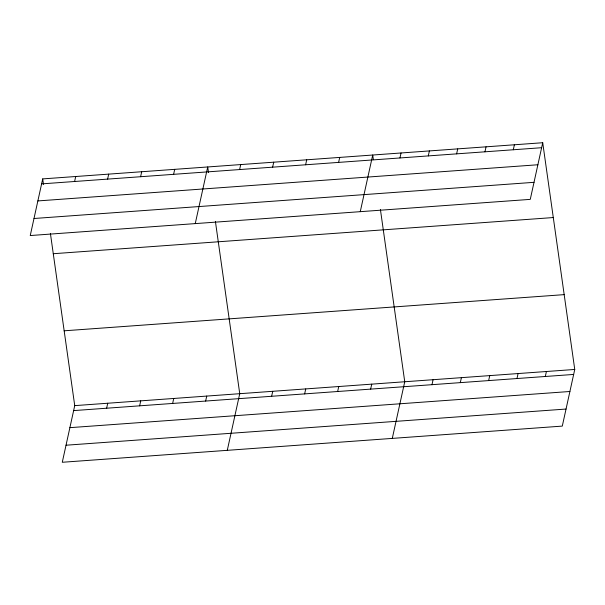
<?xml version="1.0" encoding="UTF-8"?>
<svg xmlns="http://www.w3.org/2000/svg" width="605" height="605" viewBox="0 0 605 605"><rect width="100%" height="100%" fill="white"/><g stroke="black" fill="none" stroke-linecap="round" stroke-linejoin="round"><path stroke-width="0.91" d="M42.705 178.898L30.25 235.542L530.267 199.37L542.723 142.727L42.705 178.898L43.484 184.442M74.612 181.492L75.708 176.509M107.614 179.11L108.703 174.127M50.404 233.401L74.733 405.63L62.277 462.273L562.295 426.102L574.75 369.458L542.723 142.727M140.61 176.72L141.706 171.737M106.639 408.224L107.728 403.24M173.612 174.331L174.709 169.347M139.634 405.834L140.731 400.85M195.256 223.608L207.712 166.965L208.491 172.508M172.637 403.444L173.733 398.468M239.618 169.559L240.714 164.575M205.639 401.062L206.736 396.078M272.621 167.169L273.717 162.185M227.283 450.332L239.739 393.689L215.41 221.46M305.623 164.787L306.712 159.803M271.645 396.283L272.734 391.306M338.618 162.397L339.715 157.413M304.64 393.9L305.737 388.917M360.262 211.674L372.718 155.024L373.368 159.644M337.643 391.511L338.74 386.527M399.958 157.958L401.055 152.974M370.646 389.121L371.742 384.145M428.295 155.909L429.384 150.925M392.29 438.398L404.745 381.755L380.416 209.527M456.624 153.859L457.72 148.875M431.985 384.689L433.074 379.706M484.96 151.81L486.057 146.826M460.314 382.64L461.411 377.656M513.297 149.76L514.394 144.776M488.651 380.59L489.748 375.607M516.988 378.533L518.084 373.557M545.317 376.484L546.413 371.508M41.609 183.882L541.626 147.711M37.858 200.928L537.883 164.757M34.001 218.496L534.018 182.324M53.27 253.722L553.295 217.55M64.16 330.806L564.185 294.635M74.733 405.63L574.75 369.458M73.636 410.606L573.653 374.435M69.885 427.659L569.91 391.488M66.021 445.219L566.046 409.048"/></g></svg>
